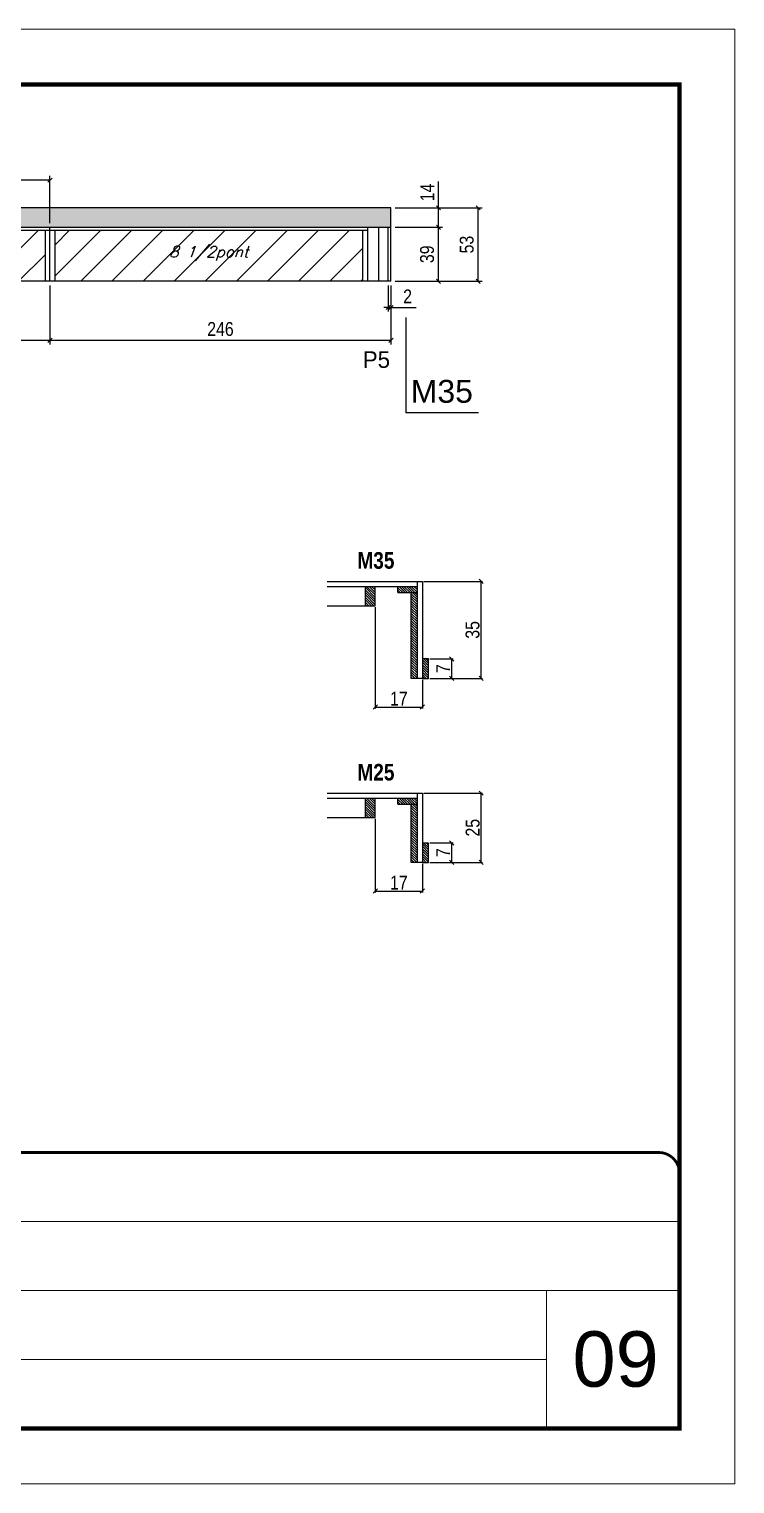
# Model space of a CAD drawing. Extents: x 13154 to 22413, y 1253 to 30260.
# Drawn here: x 14130 to 14639, y 26522 to 27572 of the extents above; entities that cross this region are included whole.
import ezdxf

# ---------------------------------------------------------------- set-up
doc = ezdxf.new("R2010")
doc.units = 0
doc.linetypes.add('CONTINUO', pattern=[0])
doc.linetypes.add('DASHED', pattern=[0.75, 0.5, -0.25])
for name, color, linetype in [('5', 5, 'Continuous'), ('COTA', 241, 'Continuous'), ('detalhes', 4, 'Continuous'), ('NOMENCLATURA', 7, 'Continuous'), ('Painéis', 200, 'Continuous'), ('SARR_2.2x10', 60, 'Continuous'), ('SARR_2.2x7', 40, 'Continuous'), ('SARR_3.5x7', 81, 'Continuous'), ('texto', 7, 'Continuous')]:
    doc.layers.add(name, color=color, linetype=linetype)
for name, color, linetype, lineweight in [('CARIMBO', 255, 'Continuous', 9), ('Folhas', 255, 'Continuous', 9), ('Hachura', 251, 'Continuous', 9), ('SARRAFO DE PRESSAO', 251, 'DASHED', 9)]:
    doc.layers.add(name, color=color, linetype=linetype, lineweight=lineweight)
doc.styles.add('ARIAL', font='arial.ttf')
doc.styles.add('COTA TECNICA', font='techl___.ttf', dxfattribs={"height": 10})
doc.styles.add('COTA TECNICA 2X', font='techl___.ttf', dxfattribs={"height": 10})
doc.styles.add('COTA TECNICA-50', font='techl___.ttf', dxfattribs={"height": 9})
doc.styles.add('Romans', font='romans.shx')
doc.styles.add('ROMAS860', font='ROMAS860.SHX')
doc.styles.get("Standard").update_dxf_attribs({"font": 'arial.ttf'})
doc.styles.add('TECNICA', font='techb___.ttf', dxfattribs={"height": 10})
doc.dimstyles.new('COTA PAINEL-50', dxfattribs={"dimtxt": 9, "dimasz": 3, "dimexe": 3, "dimexo": 3, "dimgap": 3, "dimtad": 1, "dimdec": 1, "dimzin": 12, "dimdsep": 46, "dimtxsty": 'COTA TECNICA-50', "dimblk1": 'OBLIQUE', "dimblk2": 'OBLIQUE', "dimsah": 1, "dimcen": 0.9, "dimclrd": 4, "dimclre": 4, "dimclrt": 240, "dimadec": 1, "dimazin": 3, "dimtfac": 1, "dimtdec": 1, "dimtmove": 0, "dimatfit": 3, "dimfxl": 1, "dimtolj": 1, "dimtzin": 12, "dimarcsym": 0})
doc.dimstyles.new('PAINEL', dxfattribs={"dimtxt": 10, "dimasz": 3, "dimexe": 3, "dimexo": 3, "dimgap": 3, "dimtad": 1, "dimdec": 1, "dimzin": 12, "dimdsep": 46, "dimtxsty": 'COTA TECNICA', "dimblk1": 'OBLIQUE', "dimblk2": 'OBLIQUE', "dimsah": 1, "dimcen": 0.9, "dimclrd": 4, "dimclre": 4, "dimclrt": 240, "dimadec": 1, "dimazin": 3, "dimtfac": 1, "dimtdec": 1, "dimtmove": 0, "dimatfit": 3, "dimfxl": 1, "dimtolj": 1, "dimtzin": 12, "dimarcsym": 0})
doc.dimstyles.new('SECAO', dxfattribs={"dimscale": 0.333333, "dimtxt": 5, "dimasz": 9, "dimexe": 3, "dimexo": 3, "dimgap": 3, "dimtad": 1, "dimdec": 1, "dimlfac": 0.5, "dimzin": 12, "dimdsep": 46, "dimtxsty": 'COTA TECNICA 2X', "dimblk1": 'OBLIQUE', "dimblk2": 'OBLIQUE', "dimsah": 1, "dimcen": 0.9, "dimclrd": 4, "dimclre": 4, "dimclrt": 240, "dimadec": 1, "dimazin": 3, "dimtfac": 1, "dimtdec": 1, "dimtmove": 0, "dimatfit": 3, "dimfxl": 1, "dimtolj": 1, "dimtzin": 12, "dimarcsym": 0})

# ---------------------------------------------------------------- blocks, each defined once
blk = doc.blocks.new('9999999999')
at = {"color": 30, "linetype": 'CONTINUO'}
for p, q in [((98564.6, 34379.6), (99584, 34379.6)), ((98564.6, 34329.8), (99488, 34329.8)), ((99584, 34329.8), (99488, 34329.8)), ((99488, 34329.8), (99488, 34230.2)), ((98564.6, 34280), (99488, 34280))]:
    blk.add_line(p, q, dxfattribs=at)
at = {"color": 30, "linetype": 'CONTINUO', "const_width": 2}
blk.add_lwpolyline([(99584, 34230.2), (99584, 34414.4, 0.414214), (99569, 34429.4), (98229, 34429.4, 0.414214), (98214, 34414.4), (98214, 34245.2, 0.414214), (98229, 34230.2), (99584, 34230.2)], format="xyb", dxfattribs=at)
at = {"layer": 'Folhas'}
blk.add_lwpolyline([(98139, 34190.2), (99624, 34190.2), (99624, 35240.2), (98139, 35240.2)], close=True, dxfattribs=at)
at = {"layer": 'Folhas', "color": 30, "const_width": 3}
blk.add_lwpolyline([(98214, 34230.2), (99584, 34230.2), (99584, 35200.2), (98214, 35200.2)], close=True, dxfattribs=at)
blk = doc.blocks.new('_Oblique')
at = {"color": 0, "linetype": 'ByBlock', "lineweight": -2}
blk.add_line((-0.5, -0.5), (0.5, 0.5), dxfattribs=at)
blk = doc.blocks.new('*D113')
at = {"layer": 'COTA', "color": 4, "linetype": 'ByBlock', "lineweight": -2, "transparency": 16777216}
for p, q in [((13946.2, 27387), (13946.2, 27344.4)), ((14145.2, 27387), (14145.2, 27344.4)), ((13946.2, 27347.4), (14145.2, 27347.4))]:
    blk.add_line(p, q, dxfattribs=at)
at = {"layer": 'Defpoints', "color": 0, "linetype": 'ByBlock', "transparency": 16777216}
for p in [(13946.2, 27390), (14145.2, 27390), (14145.2, 27347.4)]:
    blk.add_point(p, dxfattribs=at)
at = {"layer": 'COTA', "color": 4, "linetype": 'ByBlock', "lineweight": -2, "transparency": 16777216, "xscale": 3, "yscale": 3, "zscale": 3, "rotation": 180}
blk.add_blockref('_Oblique', (13946.2, 27347.4), dxfattribs=at)
at = {"layer": 'COTA', "color": 4, "linetype": 'ByBlock', "lineweight": -2, "transparency": 16777216, "xscale": 3, "yscale": 3, "zscale": 3}
blk.add_blockref('_Oblique', (14145.2, 27347.4), dxfattribs=at)
at = {"layer": 'COTA', "color": 240, "linetype": 'ByBlock', "transparency": 16777216, "insert": (14045.7, 27355), "char_height": 9, "attachment_point": 5, "style": 'COTA TECNICA-50'}
blk.add_mtext('\\A1;199', dxfattribs=at)
blk = doc.blocks.new('*D117')
at = {"layer": 'COTA', "color": 4, "linetype": 'ByBlock', "lineweight": -2, "transparency": 16777216}
for p, q in [((14145.2, 27387), (14145.2, 27344.4)), ((14391.2, 27387), (14391.2, 27344.4)), ((14145.2, 27347.4), (14391.2, 27347.4))]:
    blk.add_line(p, q, dxfattribs=at)
at = {"layer": 'Defpoints', "color": 0, "linetype": 'ByBlock', "transparency": 16777216}
for p in [(14145.2, 27390), (14391.2, 27390), (14391.2, 27347.4)]:
    blk.add_point(p, dxfattribs=at)
at = {"layer": 'COTA', "color": 4, "linetype": 'ByBlock', "lineweight": -2, "transparency": 16777216, "xscale": 3, "yscale": 3, "zscale": 3, "rotation": 180}
blk.add_blockref('_Oblique', (14145.2, 27347.4), dxfattribs=at)
at = {"layer": 'COTA', "color": 4, "linetype": 'ByBlock', "lineweight": -2, "transparency": 16777216, "xscale": 3, "yscale": 3, "zscale": 3}
blk.add_blockref('_Oblique', (14391.2, 27347.4), dxfattribs=at)
at = {"layer": 'COTA', "color": 240, "linetype": 'ByBlock', "transparency": 16777216, "insert": (14268.2, 27355.5), "char_height": 10, "attachment_point": 5, "style": 'COTA TECNICA'}
blk.add_mtext('\\A1;246', dxfattribs=at)
blk = doc.blocks.new('*D118')
at = {"layer": 'COTA', "color": 4, "linetype": 'ByBlock', "lineweight": -2, "transparency": 16777216}
for p, q in [((14394.2, 27429), (14428.5, 27429)), ((14425.5, 27390), (14425.5, 27429)), ((14394.2, 27390), (14428.5, 27390))]:
    blk.add_line(p, q, dxfattribs=at)
at = {"layer": 'Defpoints', "color": 0, "linetype": 'ByBlock', "transparency": 16777216}
for p in [(14391.2, 27429), (14425.5, 27429), (14391.2, 27390)]:
    blk.add_point(p, dxfattribs=at)
at = {"layer": 'COTA', "color": 4, "linetype": 'ByBlock', "lineweight": -2, "transparency": 16777216, "xscale": 3, "yscale": 3, "zscale": 3}
for p, rotation in [((14425.5, 27429), 90), ((14425.5, 27390), 270)]:
    blk.add_blockref('_Oblique', p, dxfattribs=dict(at, rotation=rotation))
at = {"layer": 'COTA', "color": 240, "linetype": 'ByBlock', "transparency": 16777216, "insert": (14417.3, 27409.5), "char_height": 10, "attachment_point": 5, "rotation": 90, "style": 'COTA TECNICA'}
blk.add_mtext('\\A1;39', dxfattribs=at)
blk = doc.blocks.new('*D119')
at = {"layer": 'COTA', "color": 4, "linetype": 'ByBlock', "lineweight": -2, "transparency": 16777216}
for p, q in [((14389.2, 27387), (14389.2, 27368.1)), ((14391.2, 27387), (14391.2, 27368.1)), ((14389.2, 27371.1), (14386.2, 27371.1)), ((14389.2, 27371.1), (14391.2, 27371.1)), ((14391.2, 27371.1), (14409.3, 27371.1))]:
    blk.add_line(p, q, dxfattribs=at)
at = {"layer": 'Defpoints', "color": 0, "linetype": 'ByBlock', "transparency": 16777216}
for p in [(14389.2, 27390), (14391.2, 27390), (14391.2, 27371.1)]:
    blk.add_point(p, dxfattribs=at)
at = {"layer": 'COTA', "color": 4, "linetype": 'ByBlock', "lineweight": -2, "transparency": 16777216, "xscale": 3, "yscale": 3, "zscale": 3}
blk.add_blockref('_Oblique', (14389.2, 27371.1), dxfattribs=at)
at = {"layer": 'COTA', "color": 4, "linetype": 'ByBlock', "lineweight": -2, "transparency": 16777216, "xscale": 3, "yscale": 3, "zscale": 3, "rotation": 180}
blk.add_blockref('_Oblique', (14391.2, 27371.1), dxfattribs=at)
at = {"layer": 'COTA', "color": 240, "linetype": 'ByBlock', "transparency": 16777216, "insert": (14403.2, 27379.1), "char_height": 10, "attachment_point": 5, "style": 'COTA TECNICA'}
blk.add_mtext('\\A1;2', dxfattribs=at)
blk = doc.blocks.new('*D120')
at = {"layer": 'COTA', "color": 4, "linetype": 'ByBlock', "lineweight": -2, "transparency": 16777216}
for p, q in [((14425.5, 27443), (14425.5, 27462.1)), ((14394.2, 27443), (14428.5, 27443)), ((14425.5, 27429), (14425.5, 27443)), ((14394.2, 27429), (14428.5, 27429))]:
    blk.add_line(p, q, dxfattribs=at)
at = {"layer": 'Defpoints', "color": 0, "linetype": 'ByBlock', "transparency": 16777216}
for p in [(14391.2, 27443), (14425.5, 27443), (14391.2, 27429)]:
    blk.add_point(p, dxfattribs=at)
at = {"layer": 'COTA', "color": 4, "linetype": 'ByBlock', "lineweight": -2, "transparency": 16777216, "xscale": 3, "yscale": 3, "zscale": 3}
for p, rotation in [((14425.5, 27443), 90), ((14425.5, 27429), 270)]:
    blk.add_blockref('_Oblique', p, dxfattribs=dict(at, rotation=rotation))
at = {"layer": 'COTA', "color": 240, "linetype": 'ByBlock', "transparency": 16777216, "insert": (14417.4, 27454.1), "char_height": 10, "attachment_point": 5, "rotation": 90, "style": 'COTA TECNICA'}
blk.add_mtext('\\A1;14', dxfattribs=at)
blk = doc.blocks.new('*D121')
at = {"layer": 'COTA', "color": 4, "linetype": 'ByBlock', "lineweight": -2, "transparency": 16777216}
for p, q in [((14394.2, 27443), (14457.1, 27443)), ((14454.1, 27390), (14454.1, 27443)), ((14394.2, 27390), (14457.1, 27390))]:
    blk.add_line(p, q, dxfattribs=at)
at = {"layer": 'Defpoints', "color": 0, "linetype": 'ByBlock', "transparency": 16777216}
for p in [(14391.2, 27443), (14454.1, 27443), (14391.2, 27390)]:
    blk.add_point(p, dxfattribs=at)
at = {"layer": 'COTA', "color": 4, "linetype": 'ByBlock', "lineweight": -2, "transparency": 16777216, "xscale": 3, "yscale": 3, "zscale": 3}
for p, rotation in [((14454.1, 27443), 90), ((14454.1, 27390), 270)]:
    blk.add_blockref('_Oblique', p, dxfattribs=dict(at, rotation=rotation))
at = {"layer": 'COTA', "color": 240, "linetype": 'ByBlock', "transparency": 16777216, "insert": (14445.9, 27416.5), "char_height": 10, "attachment_point": 5, "rotation": 90, "style": 'COTA TECNICA'}
blk.add_mtext('\\A1;53', dxfattribs=at)
blk = doc.blocks.new('*D123')
at = {"layer": 'COTA', "color": 4, "lineweight": -2, "transparency": 16777216}
for p, q in [((14414.9, 27173.4), (14457.3, 27173.4)), ((14456.3, 27103.4), (14456.3, 27173.4)), ((14419.3, 27103.4), (14457.3, 27103.4))]:
    blk.add_line(p, q, dxfattribs=at)
at = {"layer": 'Defpoints', "color": 0, "transparency": 16777216}
for p in [(14413.9, 27173.4), (14456.3, 27173.4), (14418.3, 27103.4)]:
    blk.add_point(p, dxfattribs=at)
at = {"layer": 'COTA', "color": 4, "lineweight": -2, "transparency": 16777216, "xscale": 3, "yscale": 3, "zscale": 3}
for p, rotation in [((14456.3, 27173.4), 90), ((14456.3, 27103.4), 270)]:
    blk.add_blockref('_Oblique', p, dxfattribs=dict(at, rotation=rotation))
at = {"layer": 'COTA', "color": 240, "transparency": 16777216, "insert": (14450.1, 27138.4), "char_height": 10, "attachment_point": 5, "rotation": 90, "style": 'COTA TECNICA 2X'}
blk.add_mtext('\\A1;35', dxfattribs=at)
blk = doc.blocks.new('*D124')
at = {"layer": 'COTA', "color": 4, "lineweight": -2, "transparency": 16777216}
for p, q in [((14419.3, 27117.4), (14436, 27117.4)), ((14435, 27117.4), (14435, 27103.4)), ((14419.3, 27103.4), (14436, 27103.4))]:
    blk.add_line(p, q, dxfattribs=at)
at = {"layer": 'Defpoints', "color": 0, "transparency": 16777216}
for p in [(14418.3, 27117.4), (14418.3, 27103.4), (14435, 27103.4)]:
    blk.add_point(p, dxfattribs=at)
at = {"layer": 'COTA', "color": 4, "lineweight": -2, "transparency": 16777216, "xscale": 3, "yscale": 3, "zscale": 3}
for p, rotation in [((14435, 27117.4), 90), ((14435, 27103.4), 270)]:
    blk.add_blockref('_Oblique', p, dxfattribs=dict(at, rotation=rotation))
at = {"layer": 'COTA', "color": 240, "transparency": 16777216, "insert": (14428.9, 27110.4), "char_height": 10, "attachment_point": 5, "rotation": 90, "style": 'COTA TECNICA 2X'}
blk.add_mtext('\\A1;7', dxfattribs=at)
blk = doc.blocks.new('*D125')
at = {"layer": 'COTA', "color": 4, "lineweight": -2, "transparency": 16777216}
for p, q in [((14379.9, 27154.8), (14379.9, 27081.7)), ((14413.9, 27102.4), (14413.9, 27081.7)), ((14379.9, 27082.7), (14413.9, 27082.7))]:
    blk.add_line(p, q, dxfattribs=at)
at = {"layer": 'Defpoints', "color": 0, "transparency": 16777216}
for p in [(14379.9, 27155.8), (14413.9, 27103.4), (14413.9, 27082.7)]:
    blk.add_point(p, dxfattribs=at)
at = {"layer": 'COTA', "color": 4, "lineweight": -2, "transparency": 16777216, "xscale": 3, "yscale": 3, "zscale": 3, "rotation": 180}
blk.add_blockref('_Oblique', (14379.9, 27082.7), dxfattribs=at)
at = {"layer": 'COTA', "color": 4, "lineweight": -2, "transparency": 16777216, "xscale": 3, "yscale": 3, "zscale": 3}
blk.add_blockref('_Oblique', (14413.9, 27082.7), dxfattribs=at)
at = {"layer": 'COTA', "color": 240, "transparency": 16777216, "insert": (14396.9, 27088.8), "char_height": 10, "attachment_point": 5, "style": 'COTA TECNICA 2X'}
blk.add_mtext('\\A1;17', dxfattribs=at)
blk = doc.blocks.new('*D1493')
at = {"layer": 'COTA', "color": 4, "lineweight": -2, "transparency": 16777216}
for p, q in [((14060.7, 27432), (14060.7, 27466)), ((14145.2, 27463), (14060.7, 27463)), ((14145.2, 27432), (14145.2, 27466))]:
    blk.add_line(p, q, dxfattribs=at)
at = {"layer": 'Defpoints', "color": 0, "transparency": 16777216}
for p in [(14060.7, 27463), (14060.7, 27429), (14145.2, 27429)]:
    blk.add_point(p, dxfattribs=at)
at = {"layer": 'COTA', "color": 4, "lineweight": -2, "transparency": 16777216, "xscale": 3, "yscale": 3, "zscale": 3, "rotation": 180}
blk.add_blockref('_Oblique', (14060.7, 27463), dxfattribs=at)
at = {"layer": 'COTA', "color": 4, "lineweight": -2, "transparency": 16777216, "xscale": 3, "yscale": 3, "zscale": 3}
blk.add_blockref('_Oblique', (14145.2, 27463), dxfattribs=at)
at = {"layer": 'COTA', "color": 240, "transparency": 16777216, "insert": (14102.9, 27471.2), "char_height": 10, "attachment_point": 5, "style": 'COTA TECNICA'}
blk.add_mtext('\\A1;84.5', dxfattribs=at)
blk = doc.blocks.new('*D1519')
at = {"layer": 'COTA', "color": 4, "lineweight": -2, "transparency": 16777216}
for p, q in [((14414.9, 27020.6), (14457.3, 27020.6)), ((14456.3, 26970.6), (14456.3, 27020.6)), ((14419.3, 26970.6), (14457.3, 26970.6))]:
    blk.add_line(p, q, dxfattribs=at)
at = {"layer": 'Defpoints', "color": 0, "transparency": 16777216}
for p in [(14413.9, 27020.6), (14456.3, 27020.6), (14418.3, 26970.6)]:
    blk.add_point(p, dxfattribs=at)
at = {"layer": 'COTA', "color": 4, "lineweight": -2, "transparency": 16777216, "xscale": 3, "yscale": 3, "zscale": 3}
for p, rotation in [((14456.3, 27020.6), 90), ((14456.3, 26970.6), 270)]:
    blk.add_blockref('_Oblique', p, dxfattribs=dict(at, rotation=rotation))
at = {"layer": 'COTA', "color": 240, "transparency": 16777216, "insert": (14450.2, 26995.6), "char_height": 10, "attachment_point": 5, "rotation": 90, "style": 'COTA TECNICA 2X'}
blk.add_mtext('\\A1;25', dxfattribs=at)
blk = doc.blocks.new('*D1520')
at = {"layer": 'COTA', "color": 4, "lineweight": -2, "transparency": 16777216}
for p, q in [((14419.3, 26984.6), (14436, 26984.6)), ((14435, 26984.6), (14435, 26970.6)), ((14419.3, 26970.6), (14436, 26970.6))]:
    blk.add_line(p, q, dxfattribs=at)
at = {"layer": 'Defpoints', "color": 0, "transparency": 16777216}
for p in [(14418.3, 26984.6), (14418.3, 26970.6), (14435, 26970.6)]:
    blk.add_point(p, dxfattribs=at)
at = {"layer": 'COTA', "color": 4, "lineweight": -2, "transparency": 16777216, "xscale": 3, "yscale": 3, "zscale": 3}
for p, rotation in [((14435, 26984.6), 90), ((14435, 26970.6), 270)]:
    blk.add_blockref('_Oblique', p, dxfattribs=dict(at, rotation=rotation))
at = {"layer": 'COTA', "color": 240, "transparency": 16777216, "insert": (14428.9, 26977.6), "char_height": 10, "attachment_point": 5, "rotation": 90, "style": 'COTA TECNICA 2X'}
blk.add_mtext('\\A1;7', dxfattribs=at)
blk = doc.blocks.new('*D1521')
at = {"layer": 'COTA', "color": 4, "lineweight": -2, "transparency": 16777216}
for p, q in [((14379.9, 27002), (14379.9, 26948.9)), ((14413.9, 26969.6), (14413.9, 26948.9)), ((14379.9, 26949.9), (14413.9, 26949.9))]:
    blk.add_line(p, q, dxfattribs=at)
at = {"layer": 'Defpoints', "color": 0, "transparency": 16777216}
for p in [(14379.9, 27003), (14413.9, 26970.6), (14413.9, 26949.9)]:
    blk.add_point(p, dxfattribs=at)
at = {"layer": 'COTA', "color": 4, "lineweight": -2, "transparency": 16777216, "xscale": 3, "yscale": 3, "zscale": 3, "rotation": 180}
blk.add_blockref('_Oblique', (14379.9, 26949.9), dxfattribs=at)
at = {"layer": 'COTA', "color": 4, "lineweight": -2, "transparency": 16777216, "xscale": 3, "yscale": 3, "zscale": 3}
blk.add_blockref('_Oblique', (14413.9, 26949.9), dxfattribs=at)
at = {"layer": 'COTA', "color": 240, "transparency": 16777216, "insert": (14396.9, 26956), "char_height": 10, "attachment_point": 5, "style": 'COTA TECNICA 2X'}
blk.add_mtext('\\A1;17', dxfattribs=at)

msp = doc.modelspace()

# ---------------------------------------------------------------- hatches: boundary and pattern name
at = {"layer": 'COTA'}
h = msp.add_hatch(dxfattribs=at)
h.set_pattern_fill('AR-CONC', color=256, scale=0.03)
h.set_pattern_definition([(50, (0, -23.2947), (5.4655401, -0.47817257), [0.5715, -6.2865]), (355, (0, -23.2947), (-1.0573026, 5.7317054), [0.4572, -5.0292175]), (100.451445, (0.4555, -23.3345), (4.4082374, 5.2535326), [0.4857003, -5.3427073]), (46.1842, (0, -21.7707), (8.1323712, -1.2612698), [0.85725, -9.42975]), (96.635558, (0.678, -21.876), (7.122124, 7.4227837), [0.7285507, -8.0140682]), (351.18415, (0, -21.771), (7.122124, 7.4227837), [0.685799, -7.543792]), (21, (0.762, -22.1517), (4.54843174, -3.06795595), [0.5715, -6.2865]), (326, (0.762, -22.1517), (1.8540609, 5.525639), [0.4572, -5.0292]), (71.451445, (1.141, -22.4073), (6.4024926, 2.4576831), [0.4857003, -5.3426981]), (37.5, (0, -23.2947), (0.0926581, 2.53665117), [0, -4.96824, 0, -5.1054, 0, -5.04825]), (7.5, (0, -23.2947), (2.00458988, 3.00541724), [0, -2.91084, 0, -4.85394, 0, -1.92405]), (327.5, (-1.6993, -23.2947), (4.06771786, -0.17186232), [0, -1.905, 0, -5.9436, 0, -7.8867]), (317.5, (-2.4613, -23.2947), (4.44387544, 0.76279473), [0, -2.4765, 0, -3.94716, 0, -5.6007])])
h.paths.add_polyline_path([(13700.18, 27433.03), (13354.18, 27433.03), (13354.18, 27419.03), (13670.18, 27419.03), (13670.18, 27390.03), (13700.18, 27390.03), (13700.18, 27419.03), (13946.18, 27419.03), (14060.68, 27419.03), (14060.68, 27429.03), (14145.18, 27429.03), (14391.18, 27429.03), (14391.18, 27443.03), (14037.68, 27443.03), (14037.68, 27433.03)])
at = {"layer": 'Hachura', "linetype": 'ByBlock'}
h = msp.add_hatch(dxfattribs=at)
h.set_pattern_fill('ANSI31', color=256, scale=5)
h.set_pattern_definition([(45, (0, -23.295), (-11.22532, 11.22532), [])])
h.paths.add_polyline_path([(13594.68, 27390.03), (13594.68, 27416.83), (13372.68, 27416.83), (13372.68, 27390.03)])
h.paths.add_polyline_path([(13623.99, 27416.83), (13601.68, 27416.83), (13601.68, 27390.03), (13623.99, 27390.03)])
h.paths.add_polyline_path([(13649.68, 27416.83), (13627.49, 27416.83), (13627.49, 27390.03), (13649.68, 27390.03)])
h.paths.add_polyline_path([(13942.68, 27390.03), (13942.68, 27416.83), (13720.68, 27416.83), (13720.68, 27390.03)])
h.paths.add_polyline_path([(14060.68, 27390.03), (14060.68, 27416.83), (13949.68, 27416.83), (13949.68, 27390.03)])
h.paths.add_polyline_path([(14141.68, 27390.03), (14141.68, 27426.83), (14064.18, 27426.83), (14064.18, 27390.03)])
h.paths.add_polyline_path([(14148.68, 27426.83), (14148.68, 27390.03), (14370.68, 27390.03), (14370.68, 27426.83)])
at = {"layer": 'SARR_2.2x10'}
h = msp.add_hatch(dxfattribs=at)
h.set_pattern_fill('ANSI31', color=256, scale=10, angle=90)
h.set_pattern_definition([(135, (-118140.8699, -2927.1879), (-0.883883476, -0.883883476), [])])
h.paths.add_polyline_path([(14379.86, 27169.83), (14372.86, 27169.83), (14372.86, 27155.83), (14379.86, 27155.83)])
h = msp.add_hatch(dxfattribs=at)
h.set_pattern_fill('ANSI31', color=256, scale=10, angle=90)
h.set_pattern_definition([(135, (-118140.4699, -2927.1879), (-0.883883476, -0.883883476), [])])
h.paths.add_polyline_path([(14396.26, 27169.83), (14396.26, 27165.43), (14410.26, 27165.43), (14410.26, 27169.83)])
h = msp.add_hatch(dxfattribs=at)
h.set_pattern_fill('ANSI31', color=256, scale=10, angle=90)
h.set_pattern_definition([(135, (-118140.4699, -2943.1879), (-0.883883476, -0.883883476), [])])
h.paths.add_polyline_path([(14405.86, 27103.43), (14410.26, 27103.43), (14410.26, 27165.43), (14405.86, 27165.43)])
h = msp.add_hatch(dxfattribs=at)
h.set_pattern_fill('ANSI31', color=256, scale=10, angle=90)
h.set_pattern_definition([(135, (-118140.4699, -2965.1879), (-0.883883476, -0.883883476), [])])
h.paths.add_polyline_path([(14418.26, 27117.43), (14413.86, 27117.43), (14413.86, 27103.43), (14418.26, 27103.43)])
h = msp.add_hatch(dxfattribs=at)
h.set_pattern_fill('ANSI31', color=256, scale=10, angle=90)
h.set_pattern_definition([(135, (-118140.8699, -3080.0378), (-0.883883476, -0.883883476), [])])
h.paths.add_polyline_path([(14379.86, 27016.98), (14372.86, 27016.98), (14372.86, 27002.98), (14379.86, 27002.98)])
h = msp.add_hatch(dxfattribs=at)
h.set_pattern_fill('ANSI31', color=256, scale=10, angle=90)
h.set_pattern_definition([(135, (-118140.4699, -3080.0378), (-0.883883476, -0.883883476), [])])
h.paths.add_polyline_path([(14396.26, 27016.98), (14396.26, 27012.58), (14410.26, 27012.58), (14410.26, 27016.98)])
h = msp.add_hatch(dxfattribs=at)
h.set_pattern_fill('ANSI31', color=256, scale=10, angle=90)
h.set_pattern_definition([(135, (-118140.4699, -3096.0378), (-0.883883476, -0.883883476), [])])
h.paths.add_polyline_path([(14405.86, 26970.58), (14410.26, 26970.58), (14410.26, 27012.58), (14405.86, 27012.58)])
h = msp.add_hatch(dxfattribs=at)
h.set_pattern_fill('ANSI31', color=256, scale=10, angle=90)
h.set_pattern_definition([(135, (-118140.4699, -3098.0378), (-0.883883476, -0.883883476), [])])
h.paths.add_polyline_path([(14418.26, 26984.58), (14413.86, 26984.58), (14413.86, 26970.58), (14418.26, 26970.58)])

# ---------------------------------------------------------------- linework, layer by layer
at = {"layer": 'COTA'}
msp.add_line((14391.18, 27443.03), (14037.68, 27443.03), dxfattribs=at)
at = {"layer": 'COTA', "linetype": 'ByBlock'}
msp.add_line((14391.18, 27429.03), (14391.18, 27443.03), dxfattribs=at)
at = {"layer": 'NOMENCLATURA', "linetype": 'Continuous'}
for p in [(14402, 27363.88), (14454.27, 27295.14)]:
    msp.add_line(p, (14402, 27295.14), dxfattribs=at)
at = {"layer": 'Painéis', "linetype": 'Continuous'}
for p, q in [((14060.68, 27429.03), (14145.18, 27429.03)), ((14145.18, 27390.03), (14145.18, 27429.03)), ((14145.18, 27429.03), (14391.18, 27429.03)), ((14389.18, 27390.03), (14389.18, 27429.03)), ((14391.18, 27390.03), (14391.18, 27429.03)), ((14391.18, 27390.03), (13700.18, 27390.03)), ((14345.3, 27173.43), (14413.86, 27173.43)), ((14345.3, 27169.83), (14410.26, 27169.83)), ((14410.26, 27103.43), (14410.26, 27173.43)), ((14413.86, 27173.43), (14413.86, 27103.43)), ((14413.86, 27103.43), (14410.26, 27103.43)), ((14345.3, 27020.58), (14413.86, 27020.58)), ((14345.3, 27016.98), (14410.26, 27016.98)), ((14410.26, 26970.58), (14410.26, 27020.58)), ((14413.86, 27020.58), (14413.86, 26970.58)), ((14413.86, 26970.58), (14410.26, 26970.58))]:
    msp.add_line(p, q, dxfattribs=at)
at = {"layer": 'SARR_2.2x10'}
for p, q in [((14372.86, 27155.83), (14372.86, 27169.83)), ((14379.86, 27155.83), (14379.86, 27169.83)), ((14396.26, 27165.43), (14396.26, 27169.83)), ((14396.26, 27165.43), (14410.26, 27165.43)), ((14405.86, 27103.43), (14405.86, 27165.43)), ((14345.3, 27155.83), (14379.86, 27155.83)), ((14418.26, 27117.43), (14413.86, 27117.43)), ((14418.26, 27103.43), (14418.26, 27117.43)), ((14410.26, 27103.43), (14405.86, 27103.43)), ((14413.86, 27103.43), (14418.26, 27103.43)), ((14372.86, 27002.98), (14372.86, 27016.98)), ((14379.86, 27002.98), (14379.86, 27016.98)), ((14396.26, 27012.58), (14396.26, 27016.98)), ((14396.26, 27012.58), (14410.26, 27012.58)), ((14405.86, 26970.58), (14405.86, 27012.58)), ((14345.3, 27002.98), (14379.86, 27002.98)), ((14418.26, 26984.58), (14413.86, 26984.58)), ((14418.26, 26970.58), (14418.26, 26984.58)), ((14410.26, 26970.58), (14405.86, 26970.58)), ((14413.86, 26970.58), (14418.26, 26970.58))]:
    msp.add_line(p, q, dxfattribs=at)
at = {"layer": 'SARR_2.2x7', "linetype": 'Continuous'}
for p, q in [((14060.68, 27426.83), (14145.18, 27426.83)), ((14145.18, 27426.83), (14374.18, 27426.83)), ((14382.18, 27429.03), (14382.18, 27390.03))]:
    msp.add_line(p, q, dxfattribs=at)
at = {"layer": 'SARR_3.5x7'}
for p, q in [((14141.68, 27426.83), (14141.68, 27390.03)), ((14148.68, 27426.83), (14148.68, 27390.03)), ((14370.68, 27426.83), (14370.68, 27390.03)), ((14374.18, 27429.03), (14374.18, 27390.03))]:
    msp.add_line(p, q, dxfattribs=at)

# ---------------------------------------------------------------- block references
at = {"layer": 'SARRAFO DE PRESSAO', "color": 6, "linetype": 'ByBlock'}
msp.add_blockref('9999999999', (-84984.6, -7668.18), dxfattribs=at)

# ---------------------------------------------------------------- texts
at = {"layer": '5', "linetype": 'Continuous', "style": 'ROMAS860'}
msp.add_text('P5', height=12, rotation=359.99996, dxfattribs=at).set_placement((14370.94, 27327.49))
at = {"layer": 'CARIMBO', "style": 'ARIAL'}
msp.add_text('09', height=40, dxfattribs=at).set_placement((14522.24, 26592.17))
at = {"layer": 'detalhes', "char_height": 12, "attachment_point": 1, "style": 'TECNICA'}
for s, insert in [('M35', (14367, 27194.53)), ('M25', (14367, 27041.68))]:
    msp.add_mtext_dynamic_manual_height_columns(s, width=87.1848, gutter_width=1, heights=[0], dxfattribs=dict(at, insert=insert))
at = {"layer": 'NOMENCLATURA', "linetype": 'Continuous'}
msp.add_text('M35', height=16.5, dxfattribs=at).set_placement((14405.53, 27302.33))
at = {"layer": 'texto', "color": 2, "insert": (14259.68, 27410.03), "char_height": 8, "attachment_point": 5, "style": 'Romans'}
msp.add_mtext('{\\Q19;\\C256;8 1/2pont}', dxfattribs=at)

# ---------------------------------------------------------------- dimensions: what is measured, and where the dimension line sits
at = {"layer": 'COTA'}
for base, p1, p2, dimstyle, picture, middle in [((14060.68, 27463.04), (14145.18, 27429.03), (14060.68, 27429.03), 'PAINEL', '*D1493', (14102.93, 27471.17)), ((14413.86, 27082.74), (14379.86, 27155.83), (14413.86, 27103.43), 'SECAO', '*D125', (14396.86, 27088.82)), ((14413.86, 26949.89), (14379.86, 27002.98), (14413.86, 26970.58), 'SECAO', '*D1521', (14396.86, 26955.97))]:
    dim = msp.add_linear_dim(base=base, p1=p1, p2=p2, dimstyle=dimstyle, dxfattribs=at)
    dim.commit()
    dim.dimension.update_dxf_attribs({"geometry": picture, "text_midpoint": middle})
at = {"layer": 'COTA', "linetype": 'ByBlock'}
for base, p1, p2, picture, middle in [((14425.52, 27443.03), (14391.18, 27429.03), (14391.18, 27443.03), '*D120', (14417.45, 27454.09)), ((14454.09, 27443.03), (14391.18, 27390.03), (14391.18, 27443.03), '*D121', (14445.87, 27416.53)), ((14425.52, 27429.03), (14391.18, 27390.03), (14391.18, 27429.03), '*D118', (14417.27, 27409.53))]:
    dim = msp.add_linear_dim(base=base, p1=p1, p2=p2, angle=90, dimstyle='PAINEL', dxfattribs=at)
    dim.commit()
    dim.dimension.update_dxf_attribs({"geometry": picture, "text_midpoint": middle})
dim = msp.add_linear_dim(base=(14145.18, 27347.39), p1=(13946.18, 27390.03), p2=(14145.18, 27390.03), angle=180, dimstyle='COTA PAINEL-50', override={"dimarcsym": 1}, dxfattribs=at)
dim.commit()
dim.dimension.update_dxf_attribs({"geometry": '*D113', "text_midpoint": (14045.68, 27354.96)})
for base, p1, picture, middle in [((14391.18, 27347.39), (14145.18, 27390.03), '*D117', (14268.18, 27355.49)), ((14391.18, 27371.11), (14389.18, 27390.03), '*D119', (14403.24, 27379.11))]:
    dim = msp.add_linear_dim(base=base, p1=p1, p2=(14391.18, 27390.03), dimstyle='PAINEL', dxfattribs=at)
    dim.commit()
    dim.dimension.update_dxf_attribs({"geometry": picture, "text_midpoint": middle})
at = {"layer": 'COTA'}
for base, p1, p2, picture, middle in [((14456.31, 27173.43), (14418.26, 27103.43), (14413.86, 27173.43), '*D123', (14450.09, 27138.43)), ((14434.95, 27103.43), (14418.26, 27117.43), (14418.26, 27103.43), '*D124', (14428.88, 27110.43)), ((14456.31, 27020.58), (14418.26, 26970.58), (14413.86, 27020.58), '*D1519', (14450.2, 26995.58)), ((14434.95, 26970.58), (14418.26, 26984.58), (14418.26, 26970.58), '*D1520', (14428.88, 26977.58))]:
    dim = msp.add_linear_dim(base=base, p1=p1, p2=p2, angle=90, dimstyle='SECAO', dxfattribs=at)
    dim.commit()
    dim.dimension.update_dxf_attribs({"geometry": picture, "text_midpoint": middle})

doc.saveas('drawing.dxf')
